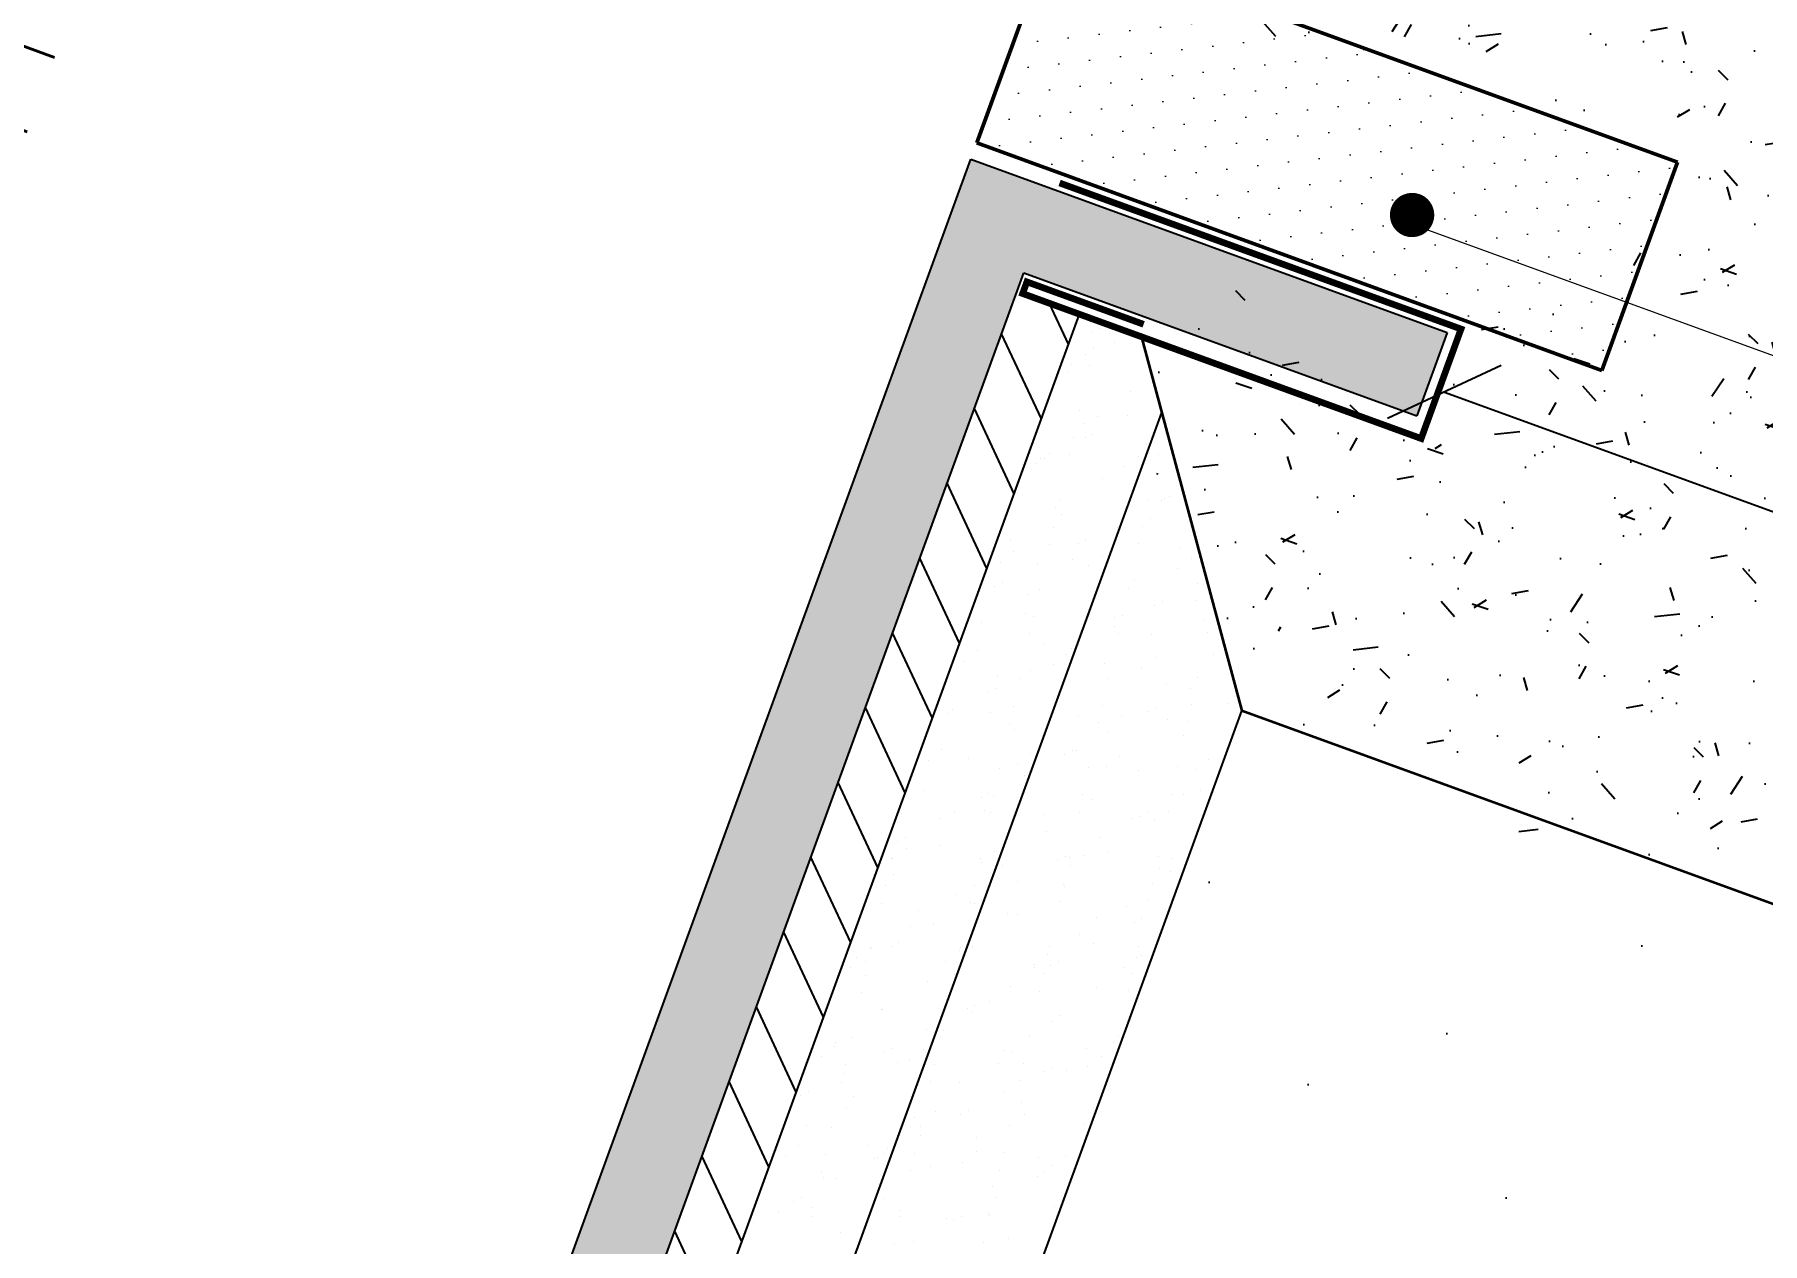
# Model space of a CAD drawing. Header units: millimetres. Extents: x 521005098 to 521837086, y 174609906 to 175681253.
# Drawn here: x 521826085.3 to 521826475, y 175362920.9 to 175363193.7 of the extents above; entities that cross this region are included whole.
import ezdxf

# ---------------------------------------------------------------- set-up
doc = ezdxf.new("R2010")
doc.units = ezdxf.units.MM
doc.header["$LTSCALE"] = 200
doc.layers.add('Edging detail', color=250, linetype='Continuous')
doc.layers.add('GT detail', color=3, linetype='Continuous')
doc.layers.add('TEXT', color=7, linetype='Continuous', lineweight=9)
doc.styles.add('GT1TO20', font='romans.shx', dxfattribs={"width": 0.95, "height": 40})
doc.styles.add('GT1TO200', font='romans.shx', dxfattribs={"width": 0.95, "height": 400})
doc.dimstyles.new('GTDIM', dxfattribs={"dimscale": 200, "dimtxt": 400, "dimasz": 2, "dimexe": 1, "dimexo": 1, "dimgap": 1, "dimtad": 2, "dimtih": 1, "dimtoh": 1, "dimdec": 0, "dimzin": 0, "dimdsep": 46, "dimtxsty": 'GT1TO200', "dimblk1": 'OBLIQUE', "dimblk2": 'OBLIQUE', "dimsah": 1, "dimcen": 3.5, "dimclrd": 7, "dimclre": 7, "dimclrt": 3, "dimadec": 0, "dimazin": 0, "dimtfac": 1, "dimtdec": 0, "dimtofl": 0, "dimtmove": 0, "dimatfit": 3, "dimldrblk": 'OBLIQUE', "dimfxl": 1, "dimtolj": 1, "dimtzin": 0, "dimarcsym": 0})

# ---------------------------------------------------------------- blocks, each defined once
blk = doc.blocks.new('_OBLIQUE')
at = {"color": 0, "linetype": 'ByBlock'}
blk.add_line((-0.5, -0.5), (0.5, 0.5), dxfattribs=at)

msp = doc.modelspace()

# ---------------------------------------------------------------- hatches: boundary and pattern name
at = {"layer": 'Edging detail'}
h = msp.add_hatch(dxfattribs=at)
h.set_pattern_fill('AR-CONC', color=253, scale=0.19958014, angle=140.081297584478, style=0)
h.set_pattern_definition([(190.081297584478, (0, 0), (-25.84552122346139, 25.7722779802207), [3.802001667, -41.822018337]), (135.081297584478, (0, 0), (-19.07414604459552, -33.75844359257987), [3.041601333600001, -33.4576146696]), (240.532297584478, (-2.153785814653385, 2.147681600679139), (-44.91965672605865, -7.985948162104656), [3.231202466600001, -35.5432271326]), (186.265497584478, (-6.50598539923116, -7.775911901654641), (-36.10944820240604, 41.15263228793591), [5.7030025005, -62.7330275055]), (236.716897584478, (-9.515106509880408, -4.346532631624346), (-68.0271942186326, -7.468717355629117), [4.846803699900001, -53.3148406989]), (131.2652975844781, (-6.50598539923116, -7.775911901654641), (-68.02719496181682, -7.468602748126781), [4.562402000400001, -50.18642200440001]), (161.081297584478, (-8.76744500025069, -2.5789412266254), (-10.110353902855, 35.07109954879069), [3.802001667, -41.822018337]), (106.081297584478, (-8.76744500025069, -2.5789412266254), (-33.04904224568423, -20.27847054802051), [3.041601333600001, -33.4576146696]), (211.532697584478, (-9.609966668570921, 0.3436369494312359), (-43.15938477859724, 14.79251276719942), [3.231202466600001, -35.5432271326]), (177.581297584478, (0, 0), (-11.30178258102211, -12.54720719421759), [0, -33.05206782512001, 0, -33.96454822520001, 0, -33.58434805850001]), (147.581297584478, (0, 0), (-23.05821192975794, -6.776920774984561), [0, -19.36486182392, 0, -32.29166749172001, 0, -12.8000722789]), (107.581297584478, (8.670141770344923, -7.254173720142743), (-20.02105114051663, 18.24205986265532), [0, -12.67333889, 0, -39.5408173368, 0, -52.4676230046]), (97.58129758447802, (12.55809772117225, -10.50716641975832), (-25.93039062870951, 15.07897907586788), [0, -16.475340557, 0, -26.25915818008, 0, -37.2596163366])])
h.paths.add_polyline_path([(521826357.555299, 175363041.0093869), (521826334.9400672, 175363125.4576173), (521826398.0333014, 175363102.493558), (521826407.7396583, 175363129.161555), (521826438.7419447, 175363117.8776458), (521826455.8429524, 175363164.8622766), (521826343.0798342, 175363205.9046943), (521826443.060331, 175363275.932546), (521826584.0142294, 175363224.6295229), (521826498.5091909, 175362989.7063688)])
at = {"layer": 'Edging detail', "lineweight": 9}
h = msp.add_hatch(dxfattribs=at)
h.set_pattern_fill('DOTS', color=8, scale=99.99999999999999, angle=70, style=0)
h.set_pattern_definition([(70, (521828677.2120199, 175360262.5938474), (-4.804265932019212, 5.074165335741394), [0, -6.249999999999997])])
h.paths.add_polyline_path([(521826314.88906, 175363216.1652967), (521826297.7880544, 175363169.1806623), (521826325.9788274, 175363158.9200612), (521826438.7419423, 175363117.8776456), (521826455.8429479, 175363164.8622762)])
at = {"layer": 'GT detail'}
h = msp.add_hatch(dxfattribs=at)
h.set_pattern_fill('AR-CONC', color=8, style=0)
h.set_pattern_definition([(50, (0, 0), (182.184668996004, -15.93908553890309), [19.05, -209.55]), (355, (0, 0), (-35.24282597566699, 191.05664288218), [15.24, -167.64]), (100.451, (15.182, -1.32825), (146.9425016659592, 175.1166878202919), [16.19, -178.09]), (46.18420000000001, (0, 50.8), (271.0790408921299, -42.04232793272715), [28.575, -314.325]), (96.6356, (22.5899, 47.2965), (237.4042344662371, 247.4255558900492), [24.285, -267.135]), (351.1840000000001, (0, 50.8), (237.4046058139339, 247.4251178605977), [22.86, -251.46]), (21, (25.4, 38.1), (151.6148798353833, -102.2655185167625), [19.05, -209.55]), (326.0000000000001, (25.4, 38.1), (61.80202834764707, 184.1879661223193), [15.24, -167.64]), (71.4514, (38.0345, 29.5779), (213.4164907701245, 81.92285771605745), [16.19, -178.09]), (37.50000000000001, (0, 0), (3.088603250591817, 84.55503887315311), [0, -165.608, 0, -170.18, 0, -168.275]), (7.499999999999999, (0, 0), (66.81966251030575, 100.1805748181195), [0, -97.02799999999999, 0, -161.798, 0, -64.135]), (327.5, (-56.642, 0), (135.5905951668714, -5.728743992673465), [0, -63.5, 0, -198.12, 0, -262.89]), (317.5, (-82.042, 0), (148.129181386018, 25.42649103333301), [0, -82.55, 0, -131.572, 0, -186.69])])
h.paths.add_polyline_path([(521825707.7170268, 175361255.5934103), (521826357.5552995, 175363041.0093885), (521826498.5091909, 175362989.7063688), (521826584.0142263, 175363224.6295241), (521826443.060331, 175363275.932546), (521826393.0700823, 175363240.91862), (521826666.6861995, 175363992.6727161), (521826682.4744328, 175363933.7173805), (521826823.4283254, 175363882.4143574), (521826875.5690153, 175364025.6697223), (521826968.700613, 175363989.1662357), (521825942.6401819, 175361170.0883744)])
h = msp.add_hatch(dxfattribs=at)
h.set_pattern_fill('ANGLE', color=8, scale=2, style=0)
h.set_pattern_definition([(70, (-1581.220198273659, 575.5170859992504), (-13.12750591237914, 4.778021402259593), [10.16, -3.81]), (160, (-1581.220198273659, 575.5170859992504), (-4.778021402259594, -13.12750591237914), [10.16, -3.81])])
h.paths.add_polyline_path([(521825613.7477647, 175361289.7954247), (521825632.5416172, 175361282.9550219), (521826308.4066136, 175363139.8788351), (521826397.0410397, 175363107.6185421), (521826403.8814426, 175363126.4123946), (521826296.4531639, 175363165.5130903)])

# ---------------------------------------------------------------- linework, layer by layer
at = {"layer": 'Edging detail', "color": 7, "lineweight": 50}
for p, q in [((521826297.7880522, 175363169.1806659), (521826314.8890599, 175363216.1652968)), ((521826314.8890599, 175363216.1652968), (521826455.8429524, 175363164.8622766)), ((521826438.7419447, 175363117.8776458), (521826297.7880522, 175363169.1806659)), ((521826455.8429524, 175363164.8622766), (521826438.7419447, 175363117.8776458))]:
    msp.add_line(p, q, dxfattribs=at)
at = {"layer": 'Edging detail', "color": 8, "lineweight": 5}
for p, q in [((521826411.1159758, 175363181.1415621), (521826411.1117209, 175363181.3853246)), ((521826411.7767524, 175363180.901059), (521826411.1517058, 175363181.3991097)), ((521826377.0376284, 175363139.3019278), (521826377.0376284, 175363139.3019278)), ((521826397.9720793, 175363132.1577325), (521826397.9720793, 175363132.1577325)), ((521826336.25331, 175363124.8847452), (521826336.25331, 175363124.8847452)), ((521826402.6767056, 175363115.6159747), (521826402.6767056, 175363115.6159747)), ((521826366.8489948, 175363114.6061887), (521826366.8489948, 175363114.6061887)), ((521826448.9755529, 175363096.8235351), (521826448.9755529, 175363096.8235351)), ((521826346.7434444, 175363082.3009316), (521826346.7434444, 175363082.3009316))]:
    msp.add_line(p, q, dxfattribs=at)
at = {"layer": 'Edging detail', "color": 7}
msp.add_line((521826297.7880522, 175363169.1806659), (521826325.9788259, 175363158.9200631), dxfattribs=at)
at = {"layer": 'Edging detail', "color": 7, "lineweight": 35}
for p in [(521826334.7487347, 175363126.1720779), (521826498.5091909, 175362989.7063688)]:
    msp.add_line(p, (521826357.5552984, 175363041.0093889), dxfattribs=at)
at = {"layer": 'GT detail'}
for p, q in [((521825613.7477647, 175361289.7954248), (521826296.4531639, 175363165.5130903)), ((521826296.4531639, 175363165.5130903), (521826403.8814425, 175363126.4123946)), ((521825632.5416171, 175361282.9550219), (521826308.4066135, 175363139.8788351)), ((521826308.4066135, 175363139.8788351), (521826397.0410396, 175363107.6185422)), ((521825646.6370065, 175361277.8247197), (521826320.9709371, 175363130.5419648)), ((521826403.8814425, 175363126.4123946), (521826397.0410396, 175363107.6185422)), ((521825670.129322, 175361269.2742161), (521826339.5116014, 175363108.3869112)), ((521825707.7170268, 175361255.5934103), (521826357.555299, 175363041.009387))]:
    msp.add_line(p, q, dxfattribs=at)
at = {"layer": 'GT detail', "color": 8}
for p, q in [((521826335.0101061, 175363155.2808255), (521826335.0101061, 175363155.2808255)), ((521826341.203701, 175363152.1825862), (521826341.203701, 175363152.1825862)), ((521826345.7620572, 175363150.1438186), (521826345.7620572, 175363150.1438186)), ((521826349.9716653, 175363149.3883717), (521826349.9716653, 175363149.3883717)), ((521826359.7231703, 175363145.5732043), (521826359.7231703, 175363145.5732043)), ((521826361.3748699, 175363145.9996909), (521826361.3748699, 175363145.9996909)), ((521826370.3927557, 175363142.3464274), (521826370.3927557, 175363142.3464274)), ((521826373.6842834, 175363141.0025899), (521826373.6842834, 175363141.0025899)), ((521826387.6453966, 175363136.4319757), (521826387.6453966, 175363136.4319757)), ((521826318.5161579, 175363123.7975144), (521826314.2264868, 175363132.996744)), ((521826325.4206529, 175363129.0200324), (521826325.4206529, 175363129.0200324)), ((521826325.4844601, 175363127.3163261), (521826325.4844601, 175363127.3163261)), ((521826312.373301, 175363106.9201536), (521826303.4082138, 175363126.1458451)), ((521826323.7947045, 175363126.436695), (521826323.7947045, 175363126.436695)), ((521826324.0682516, 175363122.9197444), (521826324.0682516, 175363122.9197444)), ((521826328.9415583, 175363124.0748664), (521826328.9415583, 175363124.0748664)), ((521826344.1414962, 175363123.0901791), (521826344.1414962, 175363123.0901791)), ((521826319.223846, 175363119.1999962), (521826319.223846, 175363119.1999962)), ((521826322.2465222, 175363121.5193772), (521826322.2465222, 175363121.5193772)), ((521826323.2023849, 175363119.0140723), (521826323.2023849, 175363119.0140723)), ((521826318.46334, 175363117.5991495), (521826318.46334, 175363117.5991495)), ((521826332.4244531, 175363113.0285352), (521826332.4244531, 175363113.0285352)), ((521826306.230444, 175363090.0427928), (521826297.2653568, 175363109.2684843)), ((521826320.9428852, 175363108.8221277), (521826320.9428852, 175363108.8221277)), ((521826325.0526123, 175363107.5557118), (521826325.0526123, 175363107.5557118)), ((521826331.9101073, 175363107.6555445), (521826331.9101073, 175363107.6555445)), ((521826370.8248977, 175363110.3630235), (521826370.8248977, 175363110.3630235)), ((521826322.1868296, 175363105.7897494), (521826322.1868296, 175363105.7897494)), ((521826323.9344607, 175363103.5036857), (521826323.9344607, 175363103.5036857)), ((521826319.5904839, 175363102.7218398), (521826319.5904839, 175363102.7218398)), ((521826322.2447051, 175363102.6240546), (521826322.2447051, 175363102.6240546)), ((521826336.1479427, 175363101.2191351), (521826336.1479427, 175363101.2191351)), ((521826311.1483017, 175363096.886559), (521826311.1483017, 175363096.886559)), ((521826312.1210594, 175363098.0059143), (521826312.1210594, 175363098.0059143)), ((521826313.1200246, 175363097.8740466), (521826313.1200246, 175363097.8740466)), ((521826314.1709779, 175363099.20594), (521826314.1709779, 175363099.20594)), ((521826318.7246172, 175363098.8161676), (521826318.7246172, 175363098.8161676)), ((521826331.1836461, 175363096.1433655), (521826331.1836461, 175363096.1433655)), ((521826334.2063224, 175363098.4627465), (521826334.2063224, 175363098.4627465)), ((521826338.7978619, 175363098.9866022), (521826338.7978619, 175363098.9866022)), ((521826300.0875871, 175363073.165432), (521826291.1224999, 175363092.3911235)), ((521826326.0821725, 175363093.4353), (521826326.0821725, 175363093.4353)), ((521826316.4651175, 175363088.6242231), (521826316.4651175, 175363088.6242231)), ((521826336.5383621, 175363088.7946577), (521826336.5383621, 175363088.7946577)), ((521826339.4847884, 175363088.592912), (521826339.4847884, 175363088.592912)), ((521826340.0432857, 175363088.8646857), (521826340.0432857, 175363088.8646857)), ((521826341.174544, 175363089.4725431), (521826341.174544, 175363089.4725431)), ((521826315.6039542, 175363086.959583), (521826315.6039542, 175363086.959583)), ((521826316.9770679, 175363085.2422746), (521826316.9770679, 175363085.2422746)), ((521826330.3601079, 175363083.842904), (521826330.3601079, 175363083.842904)), ((521826337.0124124, 175363084.4990812), (521826337.0124124, 175363084.4990812)), ((521826315.1127162, 175363082.5239351), (521826315.1127162, 175363082.5239351)), ((521826329.5650674, 175363082.3889687), (521826329.5650674, 175363082.3889687)), ((521826335.1859608, 175363082.6943697), (521826335.1859608, 175363082.6943697)), ((521826305.3663307, 175363079.7207972), (521826305.3663307, 175363079.7207972)), ((521826306.0954335, 175363076.8925028), (521826306.0954335, 175363076.8925028)), ((521826314.2468495, 175363078.6182629), (521826314.2468495, 175363078.6182629)), ((521826320.6947057, 175363078.8114141), (521826320.6947057, 175363078.8114141)), ((521826322.3844613, 175363079.6910452), (521826322.3844613, 175363079.6910452)), ((521826326.130778, 175363076.1493094), (521826326.130778, 175363076.1493094)), ((521826334.3200942, 175363078.7886975), (521826334.3200942, 175363078.7886975)), ((521826343.5261805, 175363077.8183545), (521826343.5261805, 175363077.8183545)), ((521826293.9447301, 175363056.2880711), (521826284.9796429, 175363075.5137627)), ((521826303.0727572, 175363074.5731218), (521826303.0727572, 175363074.5731218)), ((521826311.5700252, 175363074.0614061), (521826311.5700252, 175363074.0614061)), ((521826319.3274438, 175363075.1501829), (521826319.3274438, 175363075.1501829)), ((521826323.1081018, 175363073.8299284), (521826323.1081018, 175363073.8299284)), ((521826343.1434464, 175363073.0867348), (521826343.1434464, 175363073.0867348)), ((521826346.1661226, 175363075.4061159), (521826346.1661226, 175363075.4061159)), ((521826301.904623, 175363069.0299162), (521826301.904623, 175363069.0299162)), ((521826303.5943786, 175363069.9095473), (521826303.5943786, 175363069.9095473)), ((521826311.9873498, 175363068.4263184), (521826311.9873498, 175363068.4263184)), ((521826332.0605944, 175363068.596753), (521826332.0605944, 175363068.596753)), ((521826333.2885569, 175363070.5795686), (521826333.2885569, 175363070.5795686)), ((521826347.6001911, 175363069.8117614), (521826347.6001911, 175363069.8117614)), ((521826309.2616736, 175363067.3663478), (521826309.2616736, 175363067.3663478)), ((521826337.9347888, 175363064.7802715), (521826337.9347888, 175363064.7802715)), ((521826339.6245444, 175363065.6599026), (521826339.6245444, 175363065.6599026)), ((521826347.2496701, 175363066.0089543), (521826347.2496701, 175363066.0089543)), ((521826298.7834553, 175363060.8906309), (521826298.7834553, 175363060.8906309)), ((521826308.9015235, 175363062.9288375), (521826308.9015235, 175363062.9288375)), ((521826310.6349485, 175363062.3260304), (521826310.6349485, 175363062.3260304)), ((521826323.2227867, 175363062.7957335), (521826323.2227867, 175363062.7957335)), ((521826328.9368681, 175363062.1856439), (521826328.9368681, 175363062.1856439)), ((521826330.7081931, 175363062.496465), (521826330.7081931, 175363062.496465)), ((521826348.9722126, 175363061.4424505), (521826348.9722126, 175363061.4424505)), ((521826287.8018731, 175363039.4107103), (521826278.8367859, 175363058.6364019)), ((521826309.7690818, 175363058.4203582), (521826309.7690818, 175363058.4203582)), ((521826328.8101084, 175363060.0302635), (521826328.8101084, 175363060.0302635)), ((521826329.8423265, 175363058.5907929), (521826329.8423265, 175363058.5907929)), ((521826337.1838999, 175363058.2251192), (521826337.1838999, 175363058.2251192)), ((521826349.9155711, 175363058.7612275), (521826349.9155711, 175363058.7612275)), ((521826298.0198891, 175363054.5790657), (521826298.0198891, 175363054.5790657)), ((521826312.7445685, 175363056.3200166), (521826312.7445685, 175363056.3200166)), ((521826318.0552337, 175363053.8358722), (521826318.0552337, 175363053.8358722)), ((521826319.1447061, 175363054.9987735), (521826319.1447061, 175363054.9987735)), ((521826320.8344617, 175363055.8784046), (521826320.8344617, 175363055.8784046)), ((521826338.0905782, 175363053.0926787), (521826338.0905782, 175363053.0926787)), ((521826351.145013, 175363053.6545049), (521826351.145013, 175363053.6545049)), ((521826294.9972129, 175363052.2596847), (521826294.9972129, 175363052.2596847)), ((521826302.5069449, 175363049.0812308), (521826302.5069449, 175363049.0812308)), ((521826310.0200257, 175363050.2487656), (521826310.0200257, 175363050.2487656)), ((521826315.0325575, 175363051.5164911), (521826315.0325575, 175363051.5164911)), ((521826326.7056816, 175363051.7494023), (521826326.7056816, 175363051.7494023)), ((521826335.067902, 175363050.7732977), (521826335.067902, 175363050.7732977)), ((521826300.3546234, 175363045.2172756), (521826300.3546234, 175363045.2172756)), ((521826302.0443791, 175363046.0969067), (521826302.0443791, 175363046.0969067)), ((521826307.5095821, 175363048.2284137), (521826307.5095821, 175363048.2284137)), ((521826327.5828267, 175363048.3988483), (521826327.5828267, 175363048.3988483)), ((521826340.6667947, 175363047.178788), (521826340.6667947, 175363047.178788)), ((521826346.0501916, 175363045.999121), (521826346.0501916, 175363045.999121)), ((521826347.6560714, 175363048.5692829), (521826347.6560714, 175363048.5692829)), ((521826281.6590161, 175363022.5333495), (521826272.6939289, 175363041.759041)), ((521826292.4411747, 175363041.2973957), (521826292.4411747, 175363041.2973957)), ((521826306.1571808, 175363042.1281257), (521826306.1571808, 175363042.1281257)), ((521826316.468058, 175363044.5106165), (521826316.468058, 175363044.5106165)), ((521826326.2304254, 175363042.2985604), (521826326.2304254, 175363042.2985604)), ((521826336.3847894, 175363040.967631), (521826336.3847894, 175363040.967631)), ((521826338.074545, 175363041.8472621), (521826338.074545, 175363041.8472621)), ((521826346.30367, 175363042.4689949), (521826346.30367, 175363042.4689949)), ((521826354.6279079, 175363042.6081737), (521826354.6279079, 175363042.6081737)), ((521826291.229943, 175363040.4672676), (521826291.229943, 175363040.4672676)), ((521826300.8259792, 175363040.6154003), (521826300.8259792, 175363040.6154003)), ((521826305.2913141, 175363038.2224536), (521826305.2913141, 175363038.2224536)), ((521826320.8613237, 175363039.8722068), (521826320.8613237, 175363039.8722068)), ((521826325.3645588, 175363038.3928882), (521826325.3645588, 175363038.3928882)), ((521826330.4291711, 175363039.9400021), (521826330.4291711, 175363039.9400021)), ((521826340.8966683, 175363039.1290134), (521826340.8966683, 175363039.1290134)), ((521826345.4378034, 175363038.5633228), (521826345.4378034, 175363038.5633228)), ((521826306.4022878, 175363036.7267814), (521826306.4022878, 175363036.7267814)), ((521826327.2601089, 175363036.2176231), (521826327.2601089, 175363036.2176231)), ((521826344.3902843, 175363035.3693878), (521826344.3902843, 175363035.3693878)), ((521826286.9216686, 175363029.9462475), (521826286.9216686, 175363029.9462475)), ((521826289.9443448, 175363032.2656285), (521826289.9443448, 175363032.2656285)), ((521826295.9240696, 175363030.2510645), (521826295.9240696, 175363030.2510645)), ((521826306.9570131, 175363029.203054), (521826306.9570131, 175363029.203054)), ((521826309.9796893, 175363031.522435), (521826309.9796893, 175363031.522435)), ((521826317.5947067, 175363031.1861331), (521826317.5947067, 175363031.1861331)), ((521826319.2844623, 175363032.0657642), (521826319.2844623, 175363032.0657642)), ((521826320.363401, 175363032.1561671), (521826320.363401, 175363032.1561671)), ((521826330.0150339, 175363030.7792416), (521826330.0150339, 175363030.7792416)), ((521826350.0503783, 175363030.036048), (521826350.0503783, 175363030.036048)), ((521826303.0318144, 175363028.030509), (521826303.0318144, 175363028.030509)), ((521826308.4700263, 175363026.4361251), (521826308.4700263, 175363026.4361251)), ((521826309.8851827, 175363025.6804502), (521826309.8851827, 175363025.6804502)), ((521826323.105059, 175363028.2009436), (521826323.105059, 175363028.2009436)), ((521826326.9923577, 175363028.4598606), (521826326.9923577, 175363028.4598606)), ((521826334.3245141, 175363027.5855528), (521826334.3245141, 175363027.5855528)), ((521826343.1783037, 175363028.3713782), (521826343.1783037, 175363028.3713782)), ((521826347.0277021, 175363027.716667), (521826347.0277021, 175363027.716667)), ((521826275.5161591, 175363005.6559887), (521826266.5510719, 175363024.8816803)), ((521826281.6061683, 175363021.7597863), (521826281.6061683, 175363021.7597863)), ((521826285.686446, 175363023.0122787), (521826285.686446, 175363023.0122787)), ((521826298.804624, 175363021.4046352), (521826298.804624, 175363021.4046352)), ((521826300.4943796, 175363022.2842663), (521826300.4943796, 175363022.2842663)), ((521826301.6794131, 175363021.9302211), (521826301.6794131, 175363021.9302211)), ((521826321.7526577, 175363022.1006557), (521826321.7526577, 175363022.1006557)), ((521826341.8259023, 175363022.2710903), (521826341.8259023, 175363022.2710903)), ((521826344.5001924, 175363022.1864805), (521826344.5001924, 175363022.1864805)), ((521826348.2856272, 175363023.0149384), (521826348.2856272, 175363023.0149384)), ((521826280.7403017, 175363017.8541142), (521826280.7403017, 175363017.8541142)), ((521826292.7504348, 175363018.3019631), (521826292.7504348, 175363018.3019631)), ((521826299.6475592, 175363018.4416643), (521826299.6475592, 175363018.4416643)), ((521826300.8135464, 175363018.0245489), (521826300.8135464, 175363018.0245489)), ((521826312.7857794, 175363017.5587697), (521826312.7857794, 175363017.5587697)), ((521826320.8867911, 175363018.1949835), (521826320.8867911, 175363018.1949835)), ((521826323.8462958, 175363021.1098359), (521826323.8462958, 175363021.1098359)), ((521826336.5245458, 175363018.0346217), (521826336.5245458, 175363018.0346217)), ((521826340.9600357, 175363018.3654181), (521826340.9600357, 175363018.3654181)), ((521826289.6799436, 175363016.6546272), (521826289.6799436, 175363016.6546272)), ((521826313.6086723, 175363013.87105), (521826313.6086723, 175363013.87105)), ((521826332.8211238, 175363016.8155761), (521826332.8211238, 175363016.8155761)), ((521826334.8347902, 175363017.1549906), (521826334.8347902, 175363017.1549906)), ((521826337.8074089, 175363016.5392215), (521826337.8074089, 175363016.5392215)), ((521826280.0145413, 175363011.6231373), (521826280.0145413, 175363011.6231373)), ((521826281.7042969, 175363012.5027684), (521826281.7042969, 175363012.5027684)), ((521826281.8688004, 175363009.9521914), (521826281.8688004, 175363009.9521914)), ((521826289.5817889, 175363010.6578293), (521826289.5817889, 175363010.6578293)), ((521826325.7101097, 175363012.4049826), (521826325.7101097, 175363012.4049826)), ((521826269.3733022, 175362988.7786279), (521826260.408215, 175363008.0043194)), ((521826278.4808019, 175363007.6621696), (521826278.4808019, 175363007.6621696)), ((521826278.8461242, 175363007.6328103), (521826278.8461242, 175363007.6328103)), ((521826298.5540467, 175363007.8326043), (521826298.5540467, 175363007.8326043)), ((521826298.8814688, 175363006.8896169), (521826298.8814688, 175363006.8896169)), ((521826301.904145, 175363009.2089979), (521826301.904145, 175363009.2089979)), ((521826303.5429021, 175363006.0872149), (521826303.5429021, 175363006.0872149)), ((521826316.0447075, 175363007.3734927), (521826316.0447075, 175363007.3734927)), ((521826317.7344631, 175363008.2531238), (521826317.7344631, 175363008.2531238)), ((521826318.6272913, 175363008.003039), (521826318.6272913, 175363008.003039)), ((521826318.9168132, 175363006.1464233), (521826318.9168132, 175363006.1464233)), ((521826321.9394894, 175363008.4658043), (521826321.9394894, 175363008.4658043)), ((521826327.5697854, 175363009.3004357), (521826327.5697854, 175363009.3004357)), ((521826338.700536, 175363008.1734736), (521826338.700536, 175363008.1734736)), ((521826341.974834, 175363007.7226109), (521826341.974834, 175363007.7226109)), ((521826279.1035706, 175363004.1821123), (521826279.1035706, 175363004.1821123)), ((521826306.920027, 175363002.6234847), (521826306.920027, 175363002.6234847)), ((521826317.27489, 175363001.902751), (521826317.27489, 175363001.902751)), ((521826337.3481346, 175363002.0731856), (521826337.3481346, 175363002.0731856)), ((521826338.9521578, 175363005.4032298), (521826338.9521578, 175363005.4032298)), ((521826341.5308985, 175363004.7298214), (521826341.5308985, 175363004.7298214)), ((521826277.1284006, 175363001.5618817), (521826277.1284006, 175363001.5618817)), ((521826293.0646837, 175362999.6114981), (521826293.0646837, 175362999.6114981)), ((521826297.2016454, 175363001.7323164), (521826297.2016454, 175363001.7323164)), ((521826298.9443804, 175362998.4716258), (521826298.9443804, 175362998.4716258)), ((521826316.4090233, 175362997.9970788), (521826316.4090233, 175362997.9970788)), ((521826317.5040152, 175363001.5166006), (521826317.5040152, 175363001.5166006)), ((521826336.482268, 175362998.1675134), (521826336.482268, 175362998.1675134)), ((521826276.262534, 175362997.6562095), (521826276.262534, 175362997.6562095)), ((521826284.6748905, 175362995.988526), (521826284.6748905, 175362995.988526)), ((521826296.3357787, 175362997.8266442), (521826296.3357787, 175362997.8266442)), ((521826297.2546248, 175362997.5919947), (521826297.2546248, 175362997.5919947)), ((521826304.7102349, 175362995.2453324), (521826304.7102349, 175362995.2453324)), ((521826307.0257969, 175362995.0408837), (521826307.0257969, 175362995.0408837)), ((521826324.7455795, 175362994.5021389), (521826324.7455795, 175362994.5021389)), ((521826331.4651284, 175362996.9459863), (521826331.4651284, 175362996.9459863)), ((521826334.9745463, 175362994.2219812), (521826334.9745463, 175362994.2219812)), ((521826263.2304451, 175362971.9012671), (521826254.265358, 175362991.1269586)), ((521826282.8270602, 175362992.3727122), (521826282.8270602, 175362992.3727122)), ((521826288.1299443, 175362992.8419867), (521826288.1299443, 175362992.8419867)), ((521826320.98691, 175362990.4702694), (521826320.98691, 175362990.4702694)), ((521826333.2847906, 175362993.3423501), (521826333.2847906, 175362993.3423501)), ((521826273.7932561, 175362987.6387542), (521826273.7932561, 175362987.6387542)), ((521826274.0030342, 175362987.464265), (521826274.0030342, 175362987.464265)), ((521826278.4645421, 175362987.8104968), (521826278.4645421, 175362987.8104968)), ((521826280.1542977, 175362988.6901279), (521826280.1542977, 175362988.6901279)), ((521826293.8286005, 175362986.8955606), (521826293.8286005, 175362986.8955606)), ((521826294.076279, 175362987.6346997), (521826294.076279, 175362987.6346997)), ((521826296.7881733, 175362987.8020979), (521826296.7881733, 175362987.8020979)), ((521826314.1495236, 175362987.8051343), (521826314.1495236, 175362987.8051343)), ((521826324.1601102, 175362988.5923421), (521826324.1601102, 175362988.5923421)), ((521826334.2227682, 175362987.9755689), (521826334.2227682, 175362987.9755689)), ((521826269.3398616, 175362983.0604888), (521826269.3398616, 175362983.0604888)), ((521826270.7705799, 175362985.3193732), (521826270.7705799, 175362985.3193732)), ((521826272.76129, 175362984.5888771), (521826272.76129, 175362984.5888771)), ((521826290.8059243, 175362984.5761796), (521826290.8059243, 175362984.5761796)), ((521826310.7492865, 175362983.2314836), (521826310.7492865, 175362983.2314836)), ((521826310.8412689, 175362983.8329861), (521826310.8412689, 175362983.8329861)), ((521826313.8639451, 175362986.1523672), (521826313.8639451, 175362986.1523672)), ((521826314.4947079, 175362983.5608521), (521826314.4947079, 175362983.5608521)), ((521826316.1844636, 175362984.4404832), (521826316.1844636, 175362984.4404832)), ((521826330.8766134, 175362983.0897926), (521826330.8766134, 175362983.0897926)), ((521826333.8992896, 175362985.4091737), (521826333.8992896, 175362985.4091737)), ((521826334.9480232, 175362985.8996551), (521826334.9480232, 175362985.8996551)), ((521826272.6506329, 175362981.363977), (521826272.6506329, 175362981.363977)), ((521826286.7224032, 175362980.0182628), (521826286.7224032, 175362980.0182628)), ((521826292.7238777, 175362981.5344117), (521826292.7238777, 175362981.5344117)), ((521826305.3700275, 175362978.8108442), (521826305.3700275, 175362978.8108442)), ((521826312.7971223, 175362981.7048463), (521826312.7971223, 175362981.7048463)), ((521826324.7103996, 175362978.6608693), (521826324.7103996, 175362978.6608693)), ((521826332.8703669, 175362981.8752809), (521826332.8703669, 175362981.8752809)), ((521826271.7847663, 175362977.4583048), (521826271.7847663, 175362977.4583048)), ((521826291.858011, 175362977.6287395), (521826291.858011, 175362977.6287395)), ((521826297.3943809, 175362974.6589853), (521826297.3943809, 175362974.6589853)), ((521826300.6835163, 175362975.4476485), (521826300.6835163, 175362975.4476485)), ((521826311.9312556, 175362977.7991742), (521826311.9312556, 175362977.7991742)), ((521826332.0045003, 175362977.9696088), (521826332.0045003, 175362977.9696088)), ((521826257.0875882, 175362955.0239063), (521826248.122501, 175362974.2495978)), ((521826276.2441849, 175362973.5425459), (521826276.2441849, 175362973.5425459)), ((521826276.599346, 175362973.6750887), (521826276.599346, 175362973.6750887)), ((521826295.7046252, 175362973.7793542), (521826295.7046252, 175362973.7793542)), ((521826296.6346906, 175362972.9318953), (521826296.6346906, 175362972.9318953)), ((521826314.6446295, 175362970.8770342), (521826314.6446295, 175362970.8770342)), ((521826316.6700351, 175362972.1887017), (521826316.6700351, 175362972.1887017)), ((521826269.5252665, 175362967.2663603), (521826269.5252665, 175362967.2663603)), ((521826286.5799448, 175362969.0293462), (521826286.5799448, 175362969.0293462)), ((521826289.5985113, 175362967.436795), (521826289.5985113, 175362967.436795)), ((521826290.205298, 175362968.9719315), (521826290.205298, 175362968.9719315)), ((521826309.6717559, 175362967.6072296), (521826309.6717559, 175362967.6072296)), ((521826329.7450005, 175362967.7776642), (521826329.7450005, 175362967.7776642)), ((521826262.6950354, 175362963.0059359), (521826262.6950354, 175362963.0059359)), ((521826265.7177116, 175362965.3253169), (521826265.7177116, 175362965.3253169)), ((521826266.0065613, 175362966.3037601), (521826266.0065613, 175362966.3037601)), ((521826276.9145426, 175362963.9978563), (521826276.9145426, 175362963.9978563)), ((521826278.6042982, 175362964.8774874), (521826278.6042982, 175362964.8774874)), ((521826285.7530562, 175362964.5821235), (521826285.7530562, 175362964.5821235)), ((521826304.1664111, 175362964.4013173), (521826304.1664111, 175362964.4013173)), ((521826305.7884007, 175362963.83893), (521826305.7884007, 175362963.83893)), ((521826322.6101108, 175362964.7797016), (521826322.6101108, 175362964.7797016)), ((521826325.8237452, 175362963.0957364), (521826325.8237452, 175362963.0957364)), ((521826328.6057426, 175362966.3064199), (521826328.6057426, 175362966.3064199)), ((521826267.7898621, 175362959.2478483), (521826267.7898621, 175362959.2478483)), ((521826268.1728652, 175362961.1660723), (521826268.1728652, 175362961.1660723)), ((521826279.9676744, 175362961.7331457), (521826279.9676744, 175362961.7331457)), ((521826282.73038, 175362962.2627425), (521826282.73038, 175362962.2627425)), ((521826288.24611, 175362961.336507), (521826288.24611, 175362961.336507)), ((521826302.7657245, 175362961.519549), (521826302.7657245, 175362961.519549)), ((521826308.3193546, 175362961.5069416), (521826308.3193546, 175362961.5069416)), ((521826312.9447085, 175362959.7482117), (521826312.9447085, 175362959.7482117)), ((521826314.6344641, 175362960.6278428), (521826314.6344641, 175362960.6278428)), ((521826318.1275243, 175362959.830703), (521826318.1275243, 175362959.830703)), ((521826322.801069, 175362960.7763554), (521826322.801069, 175362960.7763554)), ((521826328.3925992, 175362961.6773762), (521826328.3925992, 175362961.6773762)), ((521826250.9447312, 175362938.1465454), (521826241.9796441, 175362957.372237)), ((521826267.3069986, 175362957.2604001), (521826267.3069986, 175362957.2604001)), ((521826287.3802433, 175362957.4308349), (521826287.3802433, 175362957.4308349)), ((521826293.9287876, 175362957.1625314), (521826293.9287876, 175362957.1625314)), ((521826307.4534879, 175362957.6012695), (521826307.4534879, 175362957.6012695)), ((521826258.1244599, 175362954.2163584), (521826258.1244599, 175362954.2163584)), ((521826259.8142155, 175362955.0959895), (521826259.8142155, 175362955.0959895)), ((521826268.5238017, 175362951.3616516), (521826268.5238017, 175362951.3616516)), ((521826269.9019043, 175362953.9493107), (521826269.9019043, 175362953.9493107)), ((521826303.8200281, 175362954.9982037), (521826303.8200281, 175362954.9982037)), ((521826307.8899007, 175362952.5919172), (521826307.8899007, 175362952.5919172)), ((521826259.423686, 175362947.4735937), (521826259.423686, 175362947.4735937)), ((521826283.8630174, 175362949.3786964), (521826283.8630174, 175362949.3786964)), ((521826288.5591462, 175362950.6184581), (521826288.5591462, 175362950.6184581)), ((521826294.1546258, 175362949.9667137), (521826294.1546258, 175362949.9667137)), ((521826295.8443815, 175362950.8463448), (521826295.8443815, 175362950.8463448)), ((521826305.1939882, 175362947.4093249), (521826305.1939882, 175362947.4093249)), ((521826308.5944907, 175362949.8752645), (521826308.5944907, 175362949.8752645)), ((521826321.8510139, 175362948.0213028), (521826321.8510139, 175362948.0213028)), ((521826265.0474988, 175362947.0684556), (521826265.0474988, 175362947.0684556)), ((521826285.0299454, 175362945.2167057), (521826285.0299454, 175362945.2167057)), ((521826285.1207436, 175362947.2388903), (521826285.1207436, 175362947.2388903)), ((521826297.8241305, 175362944.808082), (521826297.8241305, 175362944.808082)), ((521826244.8018742, 175362921.2691846), (521826235.836787, 175362940.4948761)), ((521826254.6194911, 175362940.6924988), (521826254.6194911, 175362940.6924988)), ((521826257.6421673, 175362943.0118798), (521826257.6421673, 175362943.0118798)), ((521826263.6950975, 175362940.9681676), (521826263.6950975, 175362940.9681676)), ((521826273.3847991, 175362942.9029794), (521826273.3847991, 175362942.9029794)), ((521826274.6548356, 175362939.9493053), (521826274.6548356, 175362939.9493053)), ((521826275.3645431, 175362940.1852158), (521826275.3645431, 175362940.1852158)), ((521826277.0542988, 175362941.0648469), (521826277.0542988, 175362941.0648469)), ((521826277.6775118, 175362942.2686863), (521826277.6775118, 175362942.2686863)), ((521826283.7683423, 175362941.1386023), (521826283.7683423, 175362941.1386023)), ((521826297.7128563, 175362941.5254928), (521826297.7128563, 175362941.5254928)), ((521826303.8415869, 175362941.309037), (521826303.8415869, 175362941.309037)), ((521826311.7852436, 175362940.2374678), (521826311.7852436, 175362940.2374678)), ((521826317.7482009, 175362940.7822993), (521826317.7482009, 175362940.7822993)), ((521826321.0601113, 175362940.967061), (521826321.0601113, 175362940.967061)), ((521826262.8292308, 175362937.0624955), (521826262.8292308, 175362937.0624955)), ((521826263.1471756, 175362935.6641936), (521826263.1471756, 175362935.6641936)), ((521826282.9024756, 175362937.2329302), (521826282.9024756, 175362937.2329302)), ((521826287.3459122, 175362938.3323651), (521826287.3459122, 175362938.3323651)), ((521826294.6901801, 175362939.2061117), (521826294.6901801, 175362939.2061117)), ((521826302.9757202, 175362937.4033648), (521826302.9757202, 175362937.4033648)), ((521826311.3947091, 175362935.9355711), (521826311.3947091, 175362935.9355711)), ((521826313.0844647, 175362936.8152022), (521826313.0844647, 175362936.8152022)), ((521826314.7255247, 175362938.4629183), (521826314.7255247, 175362938.4629183)), ((521826266.2398627, 175362935.4352078), (521826266.2398627, 175362935.4352078)), ((521826301.3070254, 175362933.7617508), (521826301.3070254, 175362933.7617508)), ((521826253.0814054, 175362927.8803585), (521826253.0814054, 175362927.8803585)), ((521826256.5744604, 175362930.4037179), (521826256.5744604, 175362930.4037179)), ((521826258.2642161, 175362931.283349), (521826258.2642161, 175362931.283349)), ((521826260.4482573, 175362929.0482144), (521826260.4482573, 175362929.0482144)), ((521826277.1082887, 175362931.0935793), (521826277.1082887, 175362931.0935793)), ((521826280.4836018, 175362928.3050208), (521826280.4836018, 175362928.3050208)), ((521826302.2700286, 175362931.1855631), (521826302.2700286, 175362931.1855631)), ((521826315.2681385, 175362929.1911365), (521826315.2681385, 175362929.1911365)), ((521826247.44978, 175362925.6537099), (521826247.44978, 175362925.6537099)), ((521826260.5697311, 175362926.8705509), (521826260.5697311, 175362926.8705509)), ((521826280.6429759, 175362927.0409856), (521826280.6429759, 175362927.0409856)), ((521826291.0694018, 175362926.522965), (521826291.0694018, 175362926.522965)), ((521826292.6046264, 175362926.1540732), (521826292.6046264, 175362926.1540732)), ((521826294.294382, 175362927.0337043), (521826294.294382, 175362927.0337043)), ((521826300.5189464, 175362927.5618274), (521826300.5189464, 175362927.5618274)), ((521826300.7162205, 175362927.2114203), (521826300.7162205, 175362927.2114203)), ((521826238.6590173, 175362904.3918238), (521826229.69393, 175362923.6175153)), ((521826267.0425185, 175362923.3097442), (521826267.0425185, 175362923.3097442)), ((521826279.2905746, 175362920.9406977), (521826279.2905746, 175362920.9406977)), ((521826283.4799459, 175362921.4040652), (521826283.4799459, 175362921.4040652)), ((521826299.3638192, 175362921.1111323), (521826299.3638192, 175362921.1111323)), ((521826305.030515, 175362921.9523506), (521826305.030515, 175362921.9523506))]:
    msp.add_line(p, q, dxfattribs=at)
at = {"layer": 'GT detail', "color": 7, "const_width": 1.5}
msp.add_lwpolyline([(521826316.4789869, 175363160.1587509), (521826407.0264948, 175363127.2021532), (521826398.0333014, 175363102.493558), (521826308.148289, 175363135.2090271), (521826309.1081446, 175363137.8462088), (521826335.4325868, 175363128.2648953)], dxfattribs=at)
at = {"layer": 'TEXT'}
msp.add_line((521826394.4960996, 175363151.3868377), (521826768.0212184, 175363015.434815), dxfattribs=at)
at = {"layer": 'TEXT', "lineweight": 25, "const_width": 5}
msp.add_lwpolyline([(521826395.1302022, 175363150.5773336, 1), (521826396.8403005, 175363155.2757932, 1)], format="xyb", close=True, dxfattribs=at)

# ---------------------------------------------------------------- texts
at = {"layer": 'GT detail', "insert": (521825675.9688495, 175363533.2266943), "char_height": 39.99999999999999, "width": 1479.8506, "attachment_point": 3, "rotation": 70, "style": 'GT1TO20'}
msp.add_mtext('\\P25mm open textured bitmac\\P(6mm nom. aggregate)\\P\\P40mm open textured base\\P(20mm nom. aggregate)\\P\\PCompacted 6F1 material', dxfattribs=at)

# ---------------------------------------------------------------- leaders
at = {"layer": 'GT detail'}
msp.add_leader([(521826403.2658598, 175363112.9594498), (521826905.5541442, 175362930.1414652), (521826934.6006858, 175363009.9461824)], dimstyle='GTDIM', override={"dimscale": 1, "dimasz": 20}, dxfattribs=at)

doc.saveas('drawing.dxf')
